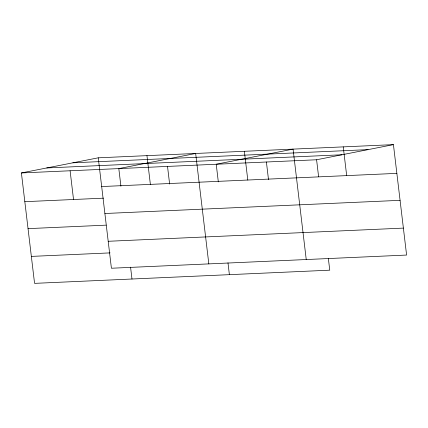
<?xml version="1.0" encoding="UTF-8"?>
<svg xmlns="http://www.w3.org/2000/svg" width="428" height="428" viewBox="0 0 428 428"><rect width="100%" height="100%" fill="white"/><g stroke="black" fill="none" stroke-linecap="round" stroke-linejoin="round"><path stroke-width="0.64" d="M328.34 258.346L329.753 270.18L34.566 283.363L21.4 172.944L98.247 157.82L393.434 144.637L406.6 255.056L111.414 268.238L98.247 157.82M21.4 172.944L316.586 159.762L393.434 144.637M72.888 162.811L368.075 149.629M46.759 167.953L341.945 154.77M101.671 186.555L396.858 173.372M24.824 201.679L103.555 198.164M104.887 213.508L400.073 200.331M28.039 228.632L106.101 225.149M108.198 241.285L403.385 228.103M31.351 256.404L110.082 252.889M343.251 146.879L346.68 175.614M316.586 159.762L318.609 176.743M306.239 259.539L293.068 149.121L216.22 164.245L218.323 181.879M266.403 162.003L268.506 179.637M244.367 151.293L247.791 180.028M227.98 262.829L229.387 274.664M208.827 263.889L195.66 153.47L118.813 168.595L120.915 186.228M167.519 166.417L169.622 184.051M146.954 155.642L150.378 184.377M130.567 267.179L131.979 279.013M70.106 170.767L73.53 199.501"/></g></svg>
